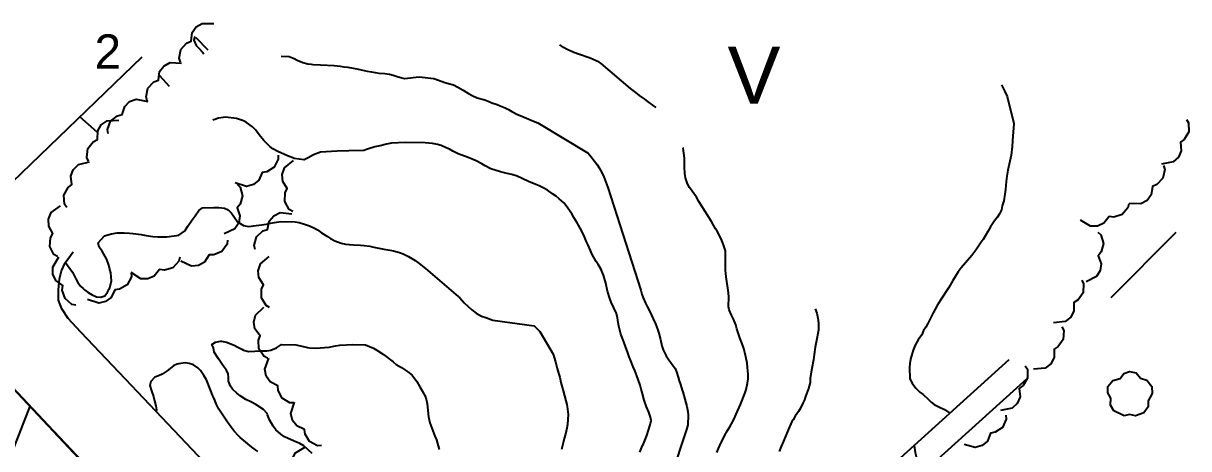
# Model space of a CAD drawing. Extents: x 483350 to 484165, y 4631134 to 4631561.
# Drawn here: x 484062.7 to 484165.2, y 4631523.8 to 4631561.1 of the extents above; entities that cross this region are included whole.
import ezdxf

# ---------------------------------------------------------------- set-up
doc = ezdxf.new("R2010")
doc.units = 0
doc.header["$MEASUREMENT"] = 0
doc.layers.add('1000_corbes', color=35, linetype='Continuous', plot=False)
doc.layers.add('1000_corbes mestres', color=37, linetype='Continuous', plot=False)
doc.layers.add('_POUM POLIGON', color=5, linetype='Continuous', lineweight=30)
for name, color, linetype in [('_TEXT ALÇADA', 10, 'Continuous'), ('_txt claus 1000', 255, 'Continuous'), ('edificació', 252, 'Continuous'), ('illes', 252, 'Continuous'), ('parcel.les', 252, 'Continuous'), ('voreres', 252, 'Continuous')]:
    doc.layers.add(name, color=color, linetype=linetype)
doc.layers.add('vegetació_ boscos', color=7, linetype='Continuous', true_color=0x8bb078)
doc.layers.add('vegetació_arbres', color=7, linetype='Continuous', true_color=0x8bb078)
doc.styles.add('1000SW25', font='arial.ttf', dxfattribs={"height": 2.5})
doc.styles.add('1000SW50', font='swissl.ttf', dxfattribs={"height": 5})

msp = doc.modelspace()

# ---------------------------------------------------------------- linework, layer by layer
at = {"layer": '1000_corbes', "flags": 128}
for points in [[(484077.784, 4631559.95), (484077.684, 4631559.632), (484077.892, 4631559.176), (484078.096, 4631558.954), (484078.436, 4631558.584), (484078.555, 4631558.438)], [(484077.784, 4631559.95), (484077.684, 4631559.632), (484077.892, 4631559.176), (484078.096, 4631558.954), (484078.436, 4631558.584), (484078.555, 4631558.438)], [(484085.373, 4631558.221), (484086.057, 4631558.213), (484086.503, 4631558.027), (484086.778, 4631557.866), (484087.258, 4631557.67), (484087.694, 4631557.557), (484088.005, 4631557.519), (484088.159, 4631557.51), (484088.813, 4631557.46), (484090.028, 4631557.399), (484090.546, 4631557.352), (484090.88, 4631557.305), (484091.222, 4631557.255), (484091.705, 4631557.186), (484092, 4631557.125), (484092.407, 4631557.028), (484092.928, 4631556.925), (484093.311, 4631556.849), (484093.962, 4631556.747), (484094.477, 4631556.709), (484094.894, 4631556.645), (484095.196, 4631556.562), (484095.637, 4631556.407), (484096.194, 4631556.272), (484097.501, 4631556.408), (484098.791, 4631556.275), (484099.192, 4631556.134), (484099.758, 4631555.926), (484100.075, 4631555.824), (484100.502, 4631555.713), (484100.889, 4631555.521), (484101.362, 4631555.257), (484101.83, 4631554.964), (484102.152, 4631554.777), (484102.599, 4631554.574), (484103.254, 4631554.382), (484103.569, 4631554.265), (484103.887, 4631554.14), (484104.341, 4631553.974), (484104.627, 4631553.862), (484105.047, 4631553.683), (484105.341, 4631553.542), (484105.643, 4631553.382), (484106.144, 4631553.12), (484106.519, 4631552.95), (484107.127, 4631552.693), (484107.532, 4631552.521), (484107.931, 4631552.367), (484112.361, 4631549.718), (484112.627, 4631549.404), (484113.115, 4631548.744), (484113.315, 4631548.434), (484113.578, 4631547.961), (484113.728, 4631547.637), (484114.083, 4631546.704), (484116.986, 4631537.68), (484117.072, 4631537.327), (484117.188, 4631537.002), (484117.399, 4631536.549), (484117.539, 4631536.256), (484117.761, 4631535.808), (484117.919, 4631535.494), (484118.069, 4631535.17), (484118.26, 4631534.713), (484118.442, 4631534.269), (484118.574, 4631533.908), (484118.7, 4631533.337), (484118.836, 4631532.806), (484118.957, 4631532.438), (484119.212, 4631531.902), (484119.436, 4631531.56), (484119.683, 4631531.236), (484119.997, 4631530.796), (484120.132, 4631530.503), (484120.266, 4631530.049), (484120.351, 4631529.73), (484120.456, 4631529.393), (484120.614, 4631528.911), (484120.666, 4631528.747)], [(484085.373, 4631558.221), (484086.057, 4631558.213), (484086.503, 4631558.027), (484086.778, 4631557.866), (484087.258, 4631557.67), (484087.694, 4631557.557), (484088.005, 4631557.519), (484088.159, 4631557.51), (484088.813, 4631557.46), (484090.028, 4631557.399), (484090.546, 4631557.352), (484090.88, 4631557.305), (484091.222, 4631557.255), (484091.705, 4631557.186), (484092, 4631557.125), (484092.407, 4631557.028), (484092.928, 4631556.925), (484093.311, 4631556.849), (484093.962, 4631556.747), (484094.477, 4631556.709), (484094.894, 4631556.645), (484095.196, 4631556.562), (484095.637, 4631556.407), (484096.194, 4631556.272), (484097.501, 4631556.408), (484098.791, 4631556.275), (484099.192, 4631556.134), (484099.758, 4631555.926), (484100.075, 4631555.824), (484100.502, 4631555.713), (484100.889, 4631555.521), (484101.362, 4631555.257), (484101.83, 4631554.964), (484102.152, 4631554.777), (484102.599, 4631554.574), (484103.254, 4631554.382), (484103.569, 4631554.265), (484103.887, 4631554.14), (484104.341, 4631553.974), (484104.627, 4631553.862), (484105.047, 4631553.683), (484105.341, 4631553.542), (484105.643, 4631553.382), (484106.144, 4631553.12), (484106.519, 4631552.95), (484107.127, 4631552.693), (484107.532, 4631552.521), (484107.931, 4631552.367), (484112.361, 4631549.718), (484112.627, 4631549.404), (484113.115, 4631548.744), (484113.315, 4631548.434), (484113.578, 4631547.961), (484113.728, 4631547.637), (484114.083, 4631546.704), (484116.986, 4631537.68), (484117.072, 4631537.327), (484117.188, 4631537.002), (484117.399, 4631536.549), (484117.539, 4631536.256), (484117.761, 4631535.808), (484117.919, 4631535.494), (484118.069, 4631535.17), (484118.26, 4631534.713), (484118.442, 4631534.269), (484118.574, 4631533.908), (484118.7, 4631533.337), (484118.836, 4631532.806), (484118.957, 4631532.438), (484119.212, 4631531.902), (484119.436, 4631531.56), (484119.683, 4631531.236), (484119.997, 4631530.796), (484120.132, 4631530.503), (484120.266, 4631530.049), (484120.351, 4631529.73), (484120.456, 4631529.393), (484120.614, 4631528.911), (484120.666, 4631528.747)], [(484148.685, 4631555.723), (484148.989, 4631555.122), (484149.193, 4631554.691), (484149.778, 4631552.328), (484149.758, 4631551.899), (484149.696, 4631551.245), (484149.664, 4631550.784), (484149.627, 4631550.295), (484149.531, 4631549.525), (484149.429, 4631548.999), (484149.249, 4631548.213), (484149.162, 4631547.705), (484149.1, 4631547.223), (484149.031, 4631546.536), (484148.982, 4631546.106), (484148.885, 4631545.532), (484148.756, 4631545.083), (484148.698, 4631544.732), (484148.515, 4631544.374), (484148.313, 4631544.077), (484148.078, 4631543.756), (484147.725, 4631543.234), (484147.484, 4631542.821), (484147.07, 4631542.123), (484146.918, 4631541.883), (484146.437, 4631541.181), (484146.095, 4631540.729), (484145.158, 4631539.629), (484144.887, 4631539.287), (484144.635, 4631538.917), (484144.401, 4631538.525), (484144.292, 4631538.321), (484144.059, 4631537.918), (484143.319, 4631536.797), (484143.037, 4631536.329), (484142.68, 4631535.693), (484142.48, 4631535.292), (484142.205, 4631534.753), (484142.029, 4631534.444), (484141.838, 4631534.136), (484141.685, 4631533.763), (484141.363, 4631533.31), (484141.09, 4631532.84), (484140.922, 4631532.426), (484140.828, 4631532.118), (484140.693, 4631531.609), (484140.627, 4631531.249), (484140.597, 4631530.893), (484140.633, 4631529.881), (484140.829, 4631529.501), (484141.172, 4631529.068), (484141.518, 4631528.735), (484141.796, 4631528.506), (484142.245, 4631528.108), (484142.521, 4631527.853), (484142.765, 4631527.634), (484143.192, 4631527.432), (484143.676, 4631527.211), (484144.154, 4631526.889)], [(484148.685, 4631555.723), (484148.989, 4631555.122), (484149.193, 4631554.691), (484149.778, 4631552.328), (484149.758, 4631551.899), (484149.696, 4631551.245), (484149.664, 4631550.784), (484149.627, 4631550.295), (484149.531, 4631549.525), (484149.429, 4631548.999), (484149.249, 4631548.213), (484149.162, 4631547.705), (484149.1, 4631547.223), (484149.031, 4631546.536), (484148.982, 4631546.106), (484148.885, 4631545.532), (484148.756, 4631545.083), (484148.698, 4631544.732), (484148.515, 4631544.374), (484148.313, 4631544.077), (484148.078, 4631543.756), (484147.725, 4631543.234), (484147.484, 4631542.821), (484147.07, 4631542.123), (484146.918, 4631541.883), (484146.437, 4631541.181), (484146.095, 4631540.729), (484145.158, 4631539.629), (484144.887, 4631539.287), (484144.635, 4631538.917), (484144.401, 4631538.525), (484144.292, 4631538.321), (484144.059, 4631537.918), (484143.319, 4631536.797), (484143.037, 4631536.329), (484142.68, 4631535.693), (484142.48, 4631535.292), (484142.205, 4631534.753), (484142.029, 4631534.444), (484141.838, 4631534.136), (484141.685, 4631533.763), (484141.363, 4631533.31), (484141.09, 4631532.84), (484140.922, 4631532.426), (484140.828, 4631532.118), (484140.693, 4631531.609), (484140.627, 4631531.249), (484140.597, 4631530.893), (484140.633, 4631529.881), (484140.829, 4631529.501), (484141.172, 4631529.068), (484141.518, 4631528.735), (484141.796, 4631528.506), (484142.245, 4631528.108), (484142.521, 4631527.853), (484142.765, 4631527.634), (484143.192, 4631527.432), (484143.676, 4631527.211), (484144.154, 4631526.889)], [(484069.196, 4631551.543), (484067.649, 4631552.894)], [(484069.196, 4631551.543), (484067.649, 4631552.894)], [(484114.844, 4631535.631), (484114.38, 4631536.623), (484114.249, 4631536.961), (484114.064, 4631537.586), (484113.894, 4631538.294), (484113.697, 4631539.009), (484113.462, 4631539.549), (484113.227, 4631539.933), (484113.058, 4631540.187), (484112.833, 4631540.595), (484112.688, 4631540.876), (484112.547, 4631541.174), (484112.342, 4631541.64), (484112.213, 4631541.939), (484112.084, 4631542.226), (484112.026, 4631542.365), (484111.771, 4631542.907), (484111.372, 4631543.6), (484111.096, 4631544.069), (484110.906, 4631544.385), (484110.419, 4631545.099), (484110.199, 4631545.345), (484109.815, 4631545.696), (484109.526, 4631545.924), (484109.228, 4631546.144), (484108.77, 4631546.449), (484108.466, 4631546.625), (484108.035, 4631546.852), (484107.754, 4631546.97), (484107.098, 4631547.222), (484106.557, 4631547.494), (484106.113, 4631547.706), (484105.633, 4631547.831), (484105.221, 4631547.922), (484104.633, 4631548.059), (484103.796, 4631548.349), (484103.305, 4631548.592), (484102.992, 4631548.771), (484102.505, 4631549.043), (484102.151, 4631549.2), (484101.79, 4631549.337), (484101.253, 4631549.53), (484100.915, 4631549.668), (484100.452, 4631549.896), (484100.172, 4631550.051), (484099.882, 4631550.194), (484099.422, 4631550.377), (484099.108, 4631550.471), (484098.653, 4631550.563), (484098.024, 4631550.618), (484096.267, 4631550.639), (484095.063, 4631550.582), (484094.623, 4631550.499), (484094.052, 4631550.367), (484093.604, 4631550.265), (484092.961, 4631550.053), (484092.629, 4631549.959), (484091.323, 4631549.907), (484090.283, 4631549.875), (484088.805, 4631549.801), (484088.214, 4631549.563), (484087.735, 4631549.3), (484087.376, 4631549.123), (484086.514, 4631549.253), (484086.376, 4631549.302), (484085.922, 4631549.48), (484085.081, 4631549.849), (484084.62, 4631550.103), (484084.354, 4631550.31), (484084.128, 4631550.524), (484083.843, 4631550.829), (484083.428, 4631551.337), (484083.106, 4631551.757), (484082.843, 4631552.026), (484082.302, 4631552.4), (484082.037, 4631552.542), (484081.436, 4631552.771), (484080.481, 4631552.882), (484079.865, 4631552.796), (484079.434, 4631552.64), (484079.352, 4631552.598)], [(484114.844, 4631535.631), (484114.38, 4631536.623), (484114.249, 4631536.961), (484114.064, 4631537.586), (484113.894, 4631538.294), (484113.697, 4631539.009), (484113.462, 4631539.549), (484113.227, 4631539.933), (484113.058, 4631540.187), (484112.833, 4631540.595), (484112.688, 4631540.876), (484112.547, 4631541.174), (484112.342, 4631541.64), (484112.213, 4631541.939), (484112.084, 4631542.226), (484112.026, 4631542.365), (484111.771, 4631542.907), (484111.372, 4631543.6), (484111.096, 4631544.069), (484110.906, 4631544.385), (484110.419, 4631545.099), (484110.199, 4631545.345), (484109.815, 4631545.696), (484109.526, 4631545.924), (484109.228, 4631546.144), (484108.77, 4631546.449), (484108.466, 4631546.625), (484108.035, 4631546.852), (484107.754, 4631546.97), (484107.098, 4631547.222), (484106.557, 4631547.494), (484106.113, 4631547.706), (484105.633, 4631547.831), (484105.221, 4631547.922), (484104.633, 4631548.059), (484103.796, 4631548.349), (484103.305, 4631548.592), (484102.992, 4631548.771), (484102.505, 4631549.043), (484102.151, 4631549.2), (484101.79, 4631549.337), (484101.253, 4631549.53), (484100.915, 4631549.668), (484100.452, 4631549.896), (484100.172, 4631550.051), (484099.882, 4631550.194), (484099.422, 4631550.377), (484099.108, 4631550.471), (484098.653, 4631550.563), (484098.024, 4631550.618), (484096.267, 4631550.639), (484095.063, 4631550.582), (484094.623, 4631550.499), (484094.052, 4631550.367), (484093.604, 4631550.265), (484092.961, 4631550.053), (484092.629, 4631549.959), (484091.323, 4631549.907), (484090.283, 4631549.875), (484088.805, 4631549.801), (484088.214, 4631549.563), (484087.735, 4631549.3), (484087.376, 4631549.123), (484086.514, 4631549.253), (484086.376, 4631549.302), (484085.922, 4631549.48), (484085.081, 4631549.849), (484084.62, 4631550.103), (484084.354, 4631550.31), (484084.128, 4631550.524), (484083.843, 4631550.829), (484083.428, 4631551.337), (484083.106, 4631551.757), (484082.843, 4631552.026), (484082.302, 4631552.4), (484082.037, 4631552.542), (484081.436, 4631552.771), (484080.481, 4631552.882), (484079.865, 4631552.796), (484079.434, 4631552.64), (484079.352, 4631552.598)], [(484066.386, 4631540.106), (484066.794, 4631539.572), (484067.005, 4631539.268), (484067.169, 4631538.96), (484067.314, 4631538.667), (484067.49, 4631538.348), (484067.718, 4631538.04), (484067.948, 4631537.828), (484068.066, 4631537.721), (484068.385, 4631537.483), (484068.749, 4631537.284), (484069.135, 4631537.103), (484069.517, 4631537.06), (484069.856, 4631537.186), (484070.102, 4631537.519), (484070.238, 4631537.789), (484070.287, 4631537.891), (484070.456, 4631538.498), (484070.391, 4631539.202), (484070.273, 4631539.61), (484070.203, 4631539.866), (484070.043, 4631540.382), (484069.611, 4631541.11), (484069.366, 4631541.46), (484069.272, 4631541.846), (484069.821, 4631542.444), (484070.13, 4631542.548), (484070.455, 4631542.627), (484070.929, 4631542.706), (484071.566, 4631542.719), (484072.032, 4631542.687), (484072.339, 4631542.658), (484073.063, 4631542.577), (484073.493, 4631542.48), (484074.074, 4631542.409), (484074.518, 4631542.375), (484074.83, 4631542.363), (484075.315, 4631542.352), (484076.36, 4631542.52), (484076.868, 4631542.875), (484076.942, 4631542.975), (484077.152, 4631543.304), (484077.542, 4631543.857), (484077.795, 4631544.21), (484078.128, 4631544.675), (484078.453, 4631544.904), (484079.45, 4631544.948), (484079.885, 4631544.928), (484080.391, 4631544.892), (484080.687, 4631544.749), (484080.992, 4631544.437), (484081.189, 4631544.152), (484081.528, 4631543.669), (484082.035, 4631543.347), (484082.33, 4631543.292), (484082.486, 4631543.28), (484084.064, 4631543.485), (484084.414, 4631543.574), (484084.781, 4631543.636), (484085.333, 4631543.698), (484086.578, 4631543.67), (484086.944, 4631543.61), (484087.496, 4631543.446), (484087.851, 4631543.321), (484088.294, 4631543.137), (484088.552, 4631542.969), (484088.917, 4631542.705), (484089.444, 4631542.382), (484089.701, 4631542.225), (484090.092, 4631542.013), (484090.624, 4631541.803), (484091.017, 4631541.713), (484091.72, 4631541.657), (484092.324, 4631541.635), (484092.648, 4631541.612), (484093.159, 4631541.534), (484093.503, 4631541.45), (484094.393, 4631541.279), (484094.91, 4631541.207), (484095.247, 4631541.139), (484095.753, 4631540.996), (484096.083, 4631540.871), (484096.548, 4631540.635), (484096.852, 4631540.47), (484097.13, 4631540.3), (484097.501, 4631540.02), (484098.062, 4631539.59), (484100.935, 4631537.138), (484101.058, 4631537), (484101.448, 4631536.584), (484102.121, 4631535.957), (484102.507, 4631535.668), (484102.988, 4631535.413), (484103.341, 4631535.267), (484103.962, 4631535.048), (484107.616, 4631534.545), (484107.732, 4631534.441), (484108.094, 4631534.066), (484109.267, 4631532.074), (484109.469, 4631531.402), (484109.623, 4631530.79)], [(484066.386, 4631540.106), (484066.794, 4631539.572), (484067.005, 4631539.268), (484067.169, 4631538.96), (484067.314, 4631538.667), (484067.49, 4631538.348), (484067.718, 4631538.04), (484067.948, 4631537.828), (484068.066, 4631537.721), (484068.385, 4631537.483), (484068.749, 4631537.284), (484069.135, 4631537.103), (484069.517, 4631537.06), (484069.856, 4631537.186), (484070.102, 4631537.519), (484070.238, 4631537.789), (484070.287, 4631537.891), (484070.456, 4631538.498), (484070.391, 4631539.202), (484070.273, 4631539.61), (484070.203, 4631539.866), (484070.043, 4631540.382), (484069.611, 4631541.11), (484069.366, 4631541.46), (484069.272, 4631541.846), (484069.821, 4631542.444), (484070.13, 4631542.548), (484070.455, 4631542.627), (484070.929, 4631542.706), (484071.566, 4631542.719), (484072.032, 4631542.687), (484072.339, 4631542.658), (484073.063, 4631542.577), (484073.493, 4631542.48), (484074.074, 4631542.409), (484074.518, 4631542.375), (484074.83, 4631542.363), (484075.315, 4631542.352), (484076.36, 4631542.52), (484076.868, 4631542.875), (484076.942, 4631542.975), (484077.152, 4631543.304), (484077.542, 4631543.857), (484077.795, 4631544.21), (484078.128, 4631544.675), (484078.453, 4631544.904), (484079.45, 4631544.948), (484079.885, 4631544.928), (484080.391, 4631544.892), (484080.687, 4631544.749), (484080.992, 4631544.437), (484081.189, 4631544.152), (484081.528, 4631543.669), (484082.035, 4631543.347), (484082.33, 4631543.292), (484082.486, 4631543.28), (484084.064, 4631543.485), (484084.414, 4631543.574), (484084.781, 4631543.636), (484085.333, 4631543.698), (484086.578, 4631543.67), (484086.944, 4631543.61), (484087.496, 4631543.446), (484087.851, 4631543.321), (484088.294, 4631543.137), (484088.552, 4631542.969), (484088.917, 4631542.705), (484089.444, 4631542.382), (484089.701, 4631542.225), (484090.092, 4631542.013), (484090.624, 4631541.803), (484091.017, 4631541.713), (484091.72, 4631541.657), (484092.324, 4631541.635), (484092.648, 4631541.612), (484093.159, 4631541.534), (484093.503, 4631541.45), (484094.393, 4631541.279), (484094.91, 4631541.207), (484095.247, 4631541.139), (484095.753, 4631540.996), (484096.083, 4631540.871), (484096.548, 4631540.635), (484096.852, 4631540.47), (484097.13, 4631540.3), (484097.501, 4631540.02), (484098.062, 4631539.59), (484100.935, 4631537.138), (484101.058, 4631537), (484101.448, 4631536.584), (484102.121, 4631535.957), (484102.507, 4631535.668), (484102.988, 4631535.413), (484103.341, 4631535.267), (484103.962, 4631535.048), (484107.616, 4631534.545), (484107.732, 4631534.441), (484108.094, 4631534.066), (484109.267, 4631532.074), (484109.469, 4631531.402), (484109.623, 4631530.79)], [(484116.897, 4631523.468), (484117.131, 4631524.027), (484117.205, 4631524.181), (484117.507, 4631524.905), (484117.811, 4631525.847), (484117.888, 4631526.231), (484117.838, 4631526.534), (484117.673, 4631526.967), (484117.476, 4631527.447), (484117.29, 4631528.018), (484117.107, 4631528.688), (484117.02, 4631528.998), (484116.918, 4631529.327), (484116.762, 4631529.823), (484116.646, 4631530.148), (484116.445, 4631530.624), (484116.301, 4631530.948), (484116.095, 4631531.473), (484115.968, 4631531.834), (484115.836, 4631532.19), (484115.633, 4631532.723), (484115.505, 4631533.053), (484115.328, 4631533.514), (484115.227, 4631533.809), (484115.048, 4631534.531), (484114.993, 4631534.828), (484114.925, 4631535.255), (484114.844, 4631535.631)], [(484116.897, 4631523.468), (484117.131, 4631524.027), (484117.205, 4631524.181), (484117.507, 4631524.905), (484117.811, 4631525.847), (484117.888, 4631526.231), (484117.838, 4631526.534), (484117.673, 4631526.967), (484117.476, 4631527.447), (484117.29, 4631528.018), (484117.107, 4631528.688), (484117.02, 4631528.998), (484116.918, 4631529.327), (484116.762, 4631529.823), (484116.646, 4631530.148), (484116.445, 4631530.624), (484116.301, 4631530.948), (484116.095, 4631531.473), (484115.968, 4631531.834), (484115.836, 4631532.19), (484115.633, 4631532.723), (484115.505, 4631533.053), (484115.328, 4631533.514), (484115.227, 4631533.809), (484115.048, 4631534.531), (484114.993, 4631534.828), (484114.925, 4631535.255), (484114.844, 4631535.631)], [(484132.313, 4631536.053), (484132.45, 4631535.656), (484132.554, 4631535.233), (484132.608, 4631534.797), (484132.607, 4631534.157), (484132.404, 4631533.118), (484132.308, 4631532.688), (484132.21, 4631532.018), (484132.155, 4631531.55), (484132.019, 4631530.79), (484131.926, 4631530.303), (484131.864, 4631529.912), (484131.861, 4631529.586), (484131.714, 4631529.052), (484131.47, 4631528.351), (484131.361, 4631528.05), (484131.238, 4631527.747), (484131.026, 4631527.308), (484130.854, 4631527.033), (484130.559, 4631526.609), (484130.368, 4631526.302), (484130.271, 4631526.147), (484129.959, 4631525.465), (484129.52, 4631524.428), (484129.329, 4631523.965), (484129.15, 4631523.502)], [(484132.313, 4631536.053), (484132.45, 4631535.656), (484132.554, 4631535.233), (484132.608, 4631534.797), (484132.607, 4631534.157), (484132.404, 4631533.118), (484132.308, 4631532.688), (484132.21, 4631532.018), (484132.155, 4631531.55), (484132.019, 4631530.79), (484131.926, 4631530.303), (484131.864, 4631529.912), (484131.861, 4631529.586), (484131.714, 4631529.052), (484131.47, 4631528.351), (484131.361, 4631528.05), (484131.238, 4631527.747), (484131.026, 4631527.308), (484130.854, 4631527.033), (484130.559, 4631526.609), (484130.368, 4631526.302), (484130.271, 4631526.147), (484129.959, 4631525.465), (484129.52, 4631524.428), (484129.329, 4631523.965), (484129.15, 4631523.502)], [(484088.076, 4631523.341), (484087.355, 4631524.017), (484086.999, 4631524.208), (484086.504, 4631524.411), (484085.666, 4631524.795), (484085.322, 4631525.035), (484084.903, 4631525.412), (484084.645, 4631525.73), (484084.323, 4631526.305), (484084.159, 4631526.744), (484084.117, 4631526.841), (484083.808, 4631527.216), (484083.143, 4631527.648), (484082.747, 4631527.854), (484082.267, 4631528.087), (484081.753, 4631528.388), (484081.454, 4631528.63), (484081.079, 4631528.99), (484080.892, 4631529.249), (484080.744, 4631529.695), (484080.725, 4631530.008), (484080.687, 4631530.36), (484080.519, 4631530.7), (484080.251, 4631531.048), (484080.033, 4631531.38), (484079.857, 4631531.651), (484079.461, 4631532.239), (484079.412, 4631532.627), (484079.273, 4631532.903), (484079.593, 4631533.127), (484080.033, 4631533.209), (484080.124, 4631533.203), (484080.554, 4631533.118), (484081.216, 4631532.849), (484081.496, 4631532.705), (484081.904, 4631532.489), (484082.046, 4631532.425), (484082.494, 4631532.307), (484083.609, 4631532.363), (484084.114, 4631532.361), (484084.454, 4631532.404), (484084.938, 4631532.625), (484085.404, 4631532.921), (484086.642, 4631532.873), (484087.066, 4631532.782), (484087.681, 4631532.653), (484087.864, 4631532.623), (484088.365, 4631532.575), (484089.578, 4631532.678), (484090.132, 4631532.793), (484090.531, 4631532.853), (484091.65, 4631532.912), (484092.779, 4631532.869), (484093.483, 4631532.58), (484093.772, 4631532.422), (484094.366, 4631532.043), (484095.2, 4631531.379), (484095.483, 4631531.167), (484095.931, 4631530.876), (484096.23, 4631530.693), (484096.509, 4631530.512), (484096.87, 4631530.209), (484097.275, 4631529.666), (484097.54, 4631529.196), (484097.763, 4631528.845), (484098.083, 4631528.244), (484098.183, 4631527.697), (484098.318, 4631526.568), (484098.348, 4631526.434), (484098.446, 4631526.028), (484098.877, 4631524.87), (484099.011, 4631524.54), (484099.267, 4631523.701)], [(484088.076, 4631523.341), (484087.355, 4631524.017), (484086.999, 4631524.208), (484086.504, 4631524.411), (484085.666, 4631524.795), (484085.322, 4631525.035), (484084.903, 4631525.412), (484084.645, 4631525.73), (484084.323, 4631526.305), (484084.159, 4631526.744), (484084.117, 4631526.841), (484083.808, 4631527.216), (484083.143, 4631527.648), (484082.747, 4631527.854), (484082.267, 4631528.087), (484081.753, 4631528.388), (484081.454, 4631528.63), (484081.079, 4631528.99), (484080.892, 4631529.249), (484080.744, 4631529.695), (484080.725, 4631530.008), (484080.687, 4631530.36), (484080.519, 4631530.7), (484080.251, 4631531.048), (484080.033, 4631531.38), (484079.857, 4631531.651), (484079.461, 4631532.239), (484079.412, 4631532.627), (484079.273, 4631532.903), (484079.593, 4631533.127), (484080.033, 4631533.209), (484080.124, 4631533.203), (484080.554, 4631533.118), (484081.216, 4631532.849), (484081.496, 4631532.705), (484081.904, 4631532.489), (484082.046, 4631532.425), (484082.494, 4631532.307), (484083.609, 4631532.363), (484084.114, 4631532.361), (484084.454, 4631532.404), (484084.938, 4631532.625), (484085.404, 4631532.921), (484086.642, 4631532.873), (484087.066, 4631532.782), (484087.681, 4631532.653), (484087.864, 4631532.623), (484088.365, 4631532.575), (484089.578, 4631532.678), (484090.132, 4631532.793), (484090.531, 4631532.853), (484091.65, 4631532.912), (484092.779, 4631532.869), (484093.483, 4631532.58), (484093.772, 4631532.422), (484094.366, 4631532.043), (484095.2, 4631531.379), (484095.483, 4631531.167), (484095.931, 4631530.876), (484096.23, 4631530.693), (484096.509, 4631530.512), (484096.87, 4631530.209), (484097.275, 4631529.666), (484097.54, 4631529.196), (484097.763, 4631528.845), (484098.083, 4631528.244), (484098.183, 4631527.697), (484098.318, 4631526.568), (484098.348, 4631526.434), (484098.446, 4631526.028), (484098.877, 4631524.87), (484099.011, 4631524.54), (484099.267, 4631523.701)], [(484079.187, 4631528.838), (484078.785, 4631529.803), (484078.564, 4631530.19), (484078.261, 4631530.619), (484078.038, 4631530.868), (484077.642, 4631531.128), (484077.26, 4631531.241), (484076.963, 4631531.288), (484076.335, 4631531.218), (484076.229, 4631531.184), (484075.924, 4631531.055), (484075.598, 4631530.794), (484075.34, 4631530.591), (484074.895, 4631530.313), (484074.586, 4631530.172), (484074.252, 4631530.052), (484073.91, 4631529.66), (484073.817, 4631529.319), (484073.972, 4631528.851), (484074.137, 4631528.358), (484074.213, 4631527.977), (484074.341, 4631527.533), (484074.409, 4631527.166), (484074.362, 4631527.03)], [(484079.187, 4631528.838), (484078.785, 4631529.803), (484078.564, 4631530.19), (484078.261, 4631530.619), (484078.038, 4631530.868), (484077.642, 4631531.128), (484077.26, 4631531.241), (484076.963, 4631531.288), (484076.335, 4631531.218), (484076.229, 4631531.184), (484075.924, 4631531.055), (484075.598, 4631530.794), (484075.34, 4631530.591), (484074.895, 4631530.313), (484074.586, 4631530.172), (484074.252, 4631530.052), (484073.91, 4631529.66), (484073.817, 4631529.319), (484073.972, 4631528.851), (484074.137, 4631528.358), (484074.213, 4631527.977), (484074.341, 4631527.533), (484074.409, 4631527.166), (484074.362, 4631527.03)], [(484109.623, 4631530.79), (484109.751, 4631530.406), (484109.865, 4631530.055), (484109.964, 4631529.579), (484110.112, 4631528.966), (484110.269, 4631528.411), (484110.4, 4631527.959), (484110.479, 4631527.634), (484110.516, 4631527.466), (484110.607, 4631526.766), (484110.537, 4631525.887), (484110.47, 4631525.549), (484110.347, 4631525.03), (484110.253, 4631524.663), (484110.154, 4631524.278), (484110.003, 4631523.704)], [(484109.623, 4631530.79), (484109.751, 4631530.406), (484109.865, 4631530.055), (484109.964, 4631529.579), (484110.112, 4631528.966), (484110.269, 4631528.411), (484110.4, 4631527.959), (484110.479, 4631527.634), (484110.516, 4631527.466), (484110.607, 4631526.766), (484110.537, 4631525.887), (484110.47, 4631525.549), (484110.347, 4631525.03), (484110.253, 4631524.663), (484110.154, 4631524.278), (484110.003, 4631523.704)], [(484083.321, 4631523.506), (484082.788, 4631523.906), (484082.427, 4631524.187), (484082.072, 4631524.475), (484081.755, 4631524.75), (484081.609, 4631524.881), (484081.217, 4631525.294), (484080.792, 4631525.88), (484080.593, 4631526.179), (484080.295, 4631526.613), (484080.103, 4631526.878), (484079.868, 4631527.245), (484079.655, 4631527.696), (484079.519, 4631528.011), (484079.386, 4631528.33), (484079.332, 4631528.449), (484079.187, 4631528.838)], [(484083.321, 4631523.506), (484082.788, 4631523.906), (484082.427, 4631524.187), (484082.072, 4631524.475), (484081.755, 4631524.75), (484081.609, 4631524.881), (484081.217, 4631525.294), (484080.792, 4631525.88), (484080.593, 4631526.179), (484080.295, 4631526.613), (484080.103, 4631526.878), (484079.868, 4631527.245), (484079.655, 4631527.696), (484079.519, 4631528.011), (484079.386, 4631528.33), (484079.332, 4631528.449), (484079.187, 4631528.838)], [(484120.666, 4631528.747), (484120.841, 4631528.099), (484121.021, 4631527.474), (484121.113, 4631527.014), (484121.156, 4631526.691), (484121.111, 4631525.864), (484121.019, 4631525.522), (484120.837, 4631524.997), (484120.722, 4631524.643), (484119.925, 4631522.18)], [(484120.666, 4631528.747), (484120.841, 4631528.099), (484121.021, 4631527.474), (484121.113, 4631527.014), (484121.156, 4631526.691), (484121.111, 4631525.864), (484121.019, 4631525.522), (484120.837, 4631524.997), (484120.722, 4631524.643), (484119.925, 4631522.18)], [(484141.015, 4631524.051), (484141.106, 4631523.412), (484141.211, 4631522.967), (484141.336, 4631522.591), (484141.52, 4631522.15), (484141.66, 4631521.857), (484141.814, 4631521.69)], [(484141.015, 4631524.051), (484141.106, 4631523.412), (484141.211, 4631522.967), (484141.336, 4631522.591), (484141.52, 4631522.15), (484141.66, 4631521.857), (484141.814, 4631521.69)]]:
    msp.add_lwpolyline(points, dxfattribs=at)
at = {"layer": '1000_corbes mestres', "flags": 128}
for points in [[(484118.319, 4631553.72), (484118.165, 4631553.851), (484117.612, 4631554.252), (484117.324, 4631554.447), (484116.865, 4631554.779), (484116.549, 4631555.026), (484116.079, 4631555.395), (484113.499, 4631557.6), (484113.307, 4631557.697), (484112.519, 4631558.041), (484111.511, 4631558.405), (484111.095, 4631558.564), (484110.518, 4631558.82), (484110.189, 4631558.998), (484109.852, 4631559.215)], [(484118.319, 4631553.72), (484118.165, 4631553.851), (484117.612, 4631554.252), (484117.324, 4631554.447), (484116.865, 4631554.779), (484116.549, 4631555.026), (484116.079, 4631555.395), (484113.499, 4631557.6), (484113.307, 4631557.697), (484112.519, 4631558.041), (484111.511, 4631558.405), (484111.095, 4631558.564), (484110.518, 4631558.82), (484110.189, 4631558.998), (484109.852, 4631559.215)], [(484123.676, 4631523.44), (484123.8, 4631523.775), (484124.016, 4631524.254), (484124.178, 4631524.571), (484124.345, 4631524.883), (484124.613, 4631525.347), (484124.803, 4631525.666), (484125.087, 4631526.196), (484125.27, 4631526.591), (484125.361, 4631526.8), (484125.732, 4631527.655), (484126.127, 4631528.607), (484126.248, 4631528.956), (484126.374, 4631529.509), (484126.408, 4631529.899), (484126.407, 4631530.293), (484126.37, 4631530.886), (484126.328, 4631531.269), (484126.227, 4631531.838), (484126.134, 4631532.213), (484126.033, 4631532.567), (484125.851, 4631533.071), (484125.723, 4631533.407), (484125.548, 4631533.93), (484125.436, 4631534.284), (484125.327, 4631534.629), (484125.116, 4631535.148), (484124.951, 4631535.479), (484124.751, 4631535.95), (484124.696, 4631536.247), (484124.707, 4631537.061), (484124.687, 4631537.445), (484124.607, 4631538.05), (484124.538, 4631538.451), (484124.481, 4631538.842), (484124.43, 4631539.431), (484124.418, 4631539.824), (484124.417, 4631540.385), (484124.423, 4631540.702), (484124.437, 4631541.136), (484124.292, 4631541.574), (484124.068, 4631542.125), (484123.653, 4631542.908), (484123.559, 4631543.067), (484123.195, 4631543.703), (484123, 4631544.024), (484122.427, 4631544.906), (484122.091, 4631545.466), (484121.865, 4631545.836), (484121.502, 4631546.378), (484121.273, 4631546.709), (484121.089, 4631547.031), (484120.917, 4631547.557), (484120.857, 4631547.933), (484120.835, 4631548.519), (484120.836, 4631548.711), (484120.83, 4631549.266), (484120.701, 4631550.163), (484120.682, 4631550.192)], [(484123.676, 4631523.44), (484123.8, 4631523.775), (484124.016, 4631524.254), (484124.178, 4631524.571), (484124.345, 4631524.883), (484124.613, 4631525.347), (484124.803, 4631525.666), (484125.087, 4631526.196), (484125.27, 4631526.591), (484125.361, 4631526.8), (484125.732, 4631527.655), (484126.127, 4631528.607), (484126.248, 4631528.956), (484126.374, 4631529.509), (484126.408, 4631529.899), (484126.407, 4631530.293), (484126.37, 4631530.886), (484126.328, 4631531.269), (484126.227, 4631531.838), (484126.134, 4631532.213), (484126.033, 4631532.567), (484125.851, 4631533.071), (484125.723, 4631533.407), (484125.548, 4631533.93), (484125.436, 4631534.284), (484125.327, 4631534.629), (484125.116, 4631535.148), (484124.951, 4631535.479), (484124.751, 4631535.95), (484124.696, 4631536.247), (484124.707, 4631537.061), (484124.687, 4631537.445), (484124.607, 4631538.05), (484124.538, 4631538.451), (484124.481, 4631538.842), (484124.43, 4631539.431), (484124.418, 4631539.824), (484124.417, 4631540.385), (484124.423, 4631540.702), (484124.437, 4631541.136), (484124.292, 4631541.574), (484124.068, 4631542.125), (484123.653, 4631542.908), (484123.559, 4631543.067), (484123.195, 4631543.703), (484123, 4631544.024), (484122.427, 4631544.906), (484122.091, 4631545.466), (484121.865, 4631545.836), (484121.502, 4631546.378), (484121.273, 4631546.709), (484121.089, 4631547.031), (484120.917, 4631547.557), (484120.857, 4631547.933), (484120.835, 4631548.519), (484120.836, 4631548.711), (484120.83, 4631549.266), (484120.701, 4631550.163), (484120.682, 4631550.192)]]:
    msp.add_lwpolyline(points, dxfattribs=at)
at = {"layer": '_POUM POLIGON', "flags": 128}
msp.add_lwpolyline([(484058.544, 4631532.515), (484053.453, 4631521.314), (484046.731, 4631505.772), (484036.487, 4631470.154, 0.1873594), (484069.774, 4631455.683), (484128.232, 4631452.143), (484129.718, 4631456.806)], format="xyb", close=True, dxfattribs=at)
at = {"layer": 'edificació', "flags": 128}
for points in [[(484073.116, 4631558.148), (484060.88, 4631546.387), (484053.205, 4631554.372)], [(484073.116, 4631558.148), (484060.88, 4631546.387), (484053.205, 4631554.372)], [(484158.325, 4631537.042), (484164.049, 4631542.761)], [(484158.325, 4631537.042), (484164.049, 4631542.761)]]:
    msp.add_lwpolyline(points, dxfattribs=at)
at = {"layer": 'illes', "flags": 128}
msp.add_lwpolyline([(484060.797, 4631530.122), (484071.953, 4631518.367), (484080.146, 4631509.617), (484091.543, 4631497.466), (484091.884, 4631497.103), (484106.557, 4631481.465), (484120.448, 4631466.638), (484129.718, 4631456.806), (484128.232, 4631452.143), (484098.87, 4631453.795), (484078.53, 4631455.094), (484076.242, 4631455.239), (484073.167, 4631455.434), (484069.774, 4631455.683), (484065.661, 4631456.068), (484062.918, 4631456.502), (484059.65, 4631457.263)], dxfattribs=at)
msp.add_lwpolyline([(484060.797, 4631530.122), (484071.953, 4631518.367), (484080.146, 4631509.617), (484091.543, 4631497.466), (484091.884, 4631497.103), (484106.557, 4631481.465), (484120.448, 4631466.638), (484129.718, 4631456.806), (484128.232, 4631452.143), (484098.87, 4631453.795), (484078.53, 4631455.094), (484076.242, 4631455.239), (484073.167, 4631455.434), (484069.774, 4631455.683), (484065.661, 4631456.068), (484062.918, 4631456.502), (484059.65, 4631457.263)], dxfattribs=at)
at = {"layer": 'parcel.les', "flags": 128}
for points in [[(484044.23, 4631497.209), (484046.731, 4631505.772), (484053.453, 4631521.314), (484057.984, 4631531.283), (484058.39, 4631531.628), (484058.797, 4631531.708), (484059.257, 4631531.585), (484059.775, 4631531.205), (484060.797, 4631530.122), (484071.953, 4631518.367), (484080.146, 4631509.617), (484091.543, 4631497.466), (484091.884, 4631497.103)], [(484044.23, 4631497.209), (484046.731, 4631505.772), (484053.453, 4631521.314), (484057.984, 4631531.283), (484058.39, 4631531.628), (484058.797, 4631531.708), (484059.257, 4631531.585), (484059.775, 4631531.205), (484060.797, 4631530.122), (484071.953, 4631518.367), (484080.146, 4631509.617), (484091.543, 4631497.466), (484091.884, 4631497.103)], [(484111.158, 4631497.06), (484149.354, 4631531.589)], [(484111.158, 4631497.06), (484149.354, 4631531.589)], [(484114.761, 4631497.051), (484124.178, 4631505.775), (484143.704, 4631523.396), (484150.947, 4631529.932)], [(484114.761, 4631497.051), (484124.178, 4631505.775), (484143.704, 4631523.396), (484150.947, 4631529.932)]]:
    msp.add_lwpolyline(points, dxfattribs=at)
at = {"layer": 'vegetació_ boscos', "flags": 128}
for points in [[(484076.51, 4631557.709), (484076.39, 4631558.047), (484076.536, 4631558.825), (484077.05, 4631559.386), (484077.438, 4631559.557), (484077.534, 4631560.296), (484077.884, 4631560.797), (484078.428, 4631561.114), (484079.45, 4631561.092)], [(484076.51, 4631557.709), (484076.39, 4631558.047), (484076.536, 4631558.825), (484077.05, 4631559.386), (484077.438, 4631559.557), (484077.534, 4631560.296), (484077.884, 4631560.797), (484078.428, 4631561.114), (484079.45, 4631561.092)], [(484073.591, 4631554.311), (484073.479, 4631554.651), (484073.644, 4631555.426), (484074.17, 4631555.974), (484074.562, 4631556.137), (484074.675, 4631556.873), (484075.037, 4631557.365), (484075.588, 4631557.67), (484076.609, 4631557.624)], [(484073.591, 4631554.311), (484073.479, 4631554.651), (484073.644, 4631555.426), (484074.17, 4631555.974), (484074.562, 4631556.137), (484074.675, 4631556.873), (484075.037, 4631557.365), (484075.588, 4631557.67), (484076.609, 4631557.624)], [(484070.152, 4631551.431), (484070.092, 4631551.784), (484070.369, 4631552.526), (484070.971, 4631552.991), (484071.383, 4631553.094), (484071.604, 4631553.805), (484072.035, 4631554.238), (484072.624, 4631554.458), (484073.628, 4631554.261)], [(484070.152, 4631551.431), (484070.092, 4631551.784), (484070.369, 4631552.526), (484070.971, 4631552.991), (484071.383, 4631553.094), (484071.604, 4631553.805), (484072.035, 4631554.238), (484072.624, 4631554.458), (484073.628, 4631554.261)], [(484068.426, 4631549.003), (484068.279, 4631549.329), (484068.363, 4631550.117), (484068.83, 4631550.718), (484069.202, 4631550.92), (484069.238, 4631551.663), (484069.547, 4631552.191), (484070.064, 4631552.551), (484071.084, 4631552.612)], [(484068.426, 4631549.003), (484068.279, 4631549.329), (484068.363, 4631550.117), (484068.83, 4631550.718), (484069.202, 4631550.92), (484069.238, 4631551.663), (484069.547, 4631552.191), (484070.064, 4631552.551), (484071.084, 4631552.612)], [(484164.944, 4631552.675), (484165.132, 4631552.37), (484165.151, 4631551.578), (484164.765, 4631550.922), (484164.421, 4631550.674), (484164.481, 4631549.932), (484164.243, 4631549.369), (484163.777, 4631548.945), (484162.773, 4631548.754)], [(484164.944, 4631552.675), (484165.132, 4631552.37), (484165.151, 4631551.578), (484164.765, 4631550.922), (484164.421, 4631550.674), (484164.481, 4631549.932), (484164.243, 4631549.369), (484163.777, 4631548.945), (484162.773, 4631548.754)], [(484066.518, 4631544.93), (484066.318, 4631545.227), (484066.266, 4631546.018), (484066.625, 4631546.689), (484066.957, 4631546.952), (484066.866, 4631547.69), (484067.081, 4631548.263), (484067.529, 4631548.705), (484068.524, 4631548.938)], [(484066.518, 4631544.93), (484066.318, 4631545.227), (484066.266, 4631546.018), (484066.625, 4631546.689), (484066.957, 4631546.952), (484066.866, 4631547.69), (484067.081, 4631548.263), (484067.529, 4631548.705), (484068.524, 4631548.938)], [(484085.086, 4631549.549), (484085.108, 4631549.191), (484084.754, 4631548.483), (484084.106, 4631548.084), (484083.686, 4631548.026), (484083.392, 4631547.342), (484082.917, 4631546.956), (484082.307, 4631546.8), (484081.33, 4631547.102)], [(484085.086, 4631549.549), (484085.108, 4631549.191), (484084.754, 4631548.483), (484084.106, 4631548.084), (484083.686, 4631548.026), (484083.392, 4631547.342), (484082.917, 4631546.956), (484082.307, 4631546.8), (484081.33, 4631547.102)], [(484086.387, 4631544.596), (484086.077, 4631544.776), (484085.684, 4631545.464), (484085.713, 4631546.224), (484085.898, 4631546.606), (484085.493, 4631547.231), (484085.436, 4631547.839), (484085.644, 4631548.433), (484086.438, 4631549.078)], [(484086.387, 4631544.596), (484086.077, 4631544.776), (484085.684, 4631545.464), (484085.713, 4631546.224), (484085.898, 4631546.606), (484085.493, 4631547.231), (484085.436, 4631547.839), (484085.644, 4631548.433), (484086.438, 4631549.078)], [(484162.929, 4631548.629), (484163.043, 4631548.289), (484162.882, 4631547.513), (484162.358, 4631546.962), (484161.967, 4631546.798), (484161.858, 4631546.061), (484161.498, 4631545.567), (484160.949, 4631545.26), (484159.927, 4631545.3)], [(484162.929, 4631548.629), (484163.043, 4631548.289), (484162.882, 4631547.513), (484162.358, 4631546.962), (484161.967, 4631546.798), (484161.858, 4631546.061), (484161.498, 4631545.567), (484160.949, 4631545.26), (484159.927, 4631545.3)], [(484081.497, 4631546.977), (484081.754, 4631546.727), (484081.968, 4631545.964), (484081.755, 4631545.234), (484081.483, 4631544.908), (484081.724, 4631544.204), (484081.632, 4631543.6), (484081.285, 4631543.075), (484080.358, 4631542.642)], [(484081.497, 4631546.977), (484081.754, 4631546.727), (484081.968, 4631545.964), (484081.755, 4631545.234), (484081.483, 4631544.908), (484081.724, 4631544.204), (484081.632, 4631543.6), (484081.285, 4631543.075), (484080.358, 4631542.642)], [(484065.683, 4631540.626), (484065.383, 4631540.821), (484065.026, 4631541.528), (484065.093, 4631542.286), (484065.296, 4631542.658), (484064.923, 4631543.302), (484064.897, 4631543.913), (484065.136, 4631544.495), (484065.961, 4631545.099)], [(484065.683, 4631540.626), (484065.383, 4631540.821), (484065.026, 4631541.528), (484065.093, 4631542.286), (484065.296, 4631542.658), (484064.923, 4631543.302), (484064.897, 4631543.913), (484065.136, 4631544.495), (484065.961, 4631545.099)], [(484159.879, 4631545.273), (484159.812, 4631544.921), (484159.293, 4631544.322), (484158.566, 4631544.098), (484158.145, 4631544.145), (484157.69, 4631543.556), (484157.135, 4631543.3), (484156.505, 4631543.3), (484155.634, 4631543.835)], [(484159.879, 4631545.273), (484159.812, 4631544.921), (484159.293, 4631544.322), (484158.566, 4631544.098), (484158.145, 4631544.145), (484157.69, 4631543.556), (484157.135, 4631543.3), (484156.505, 4631543.3), (484155.634, 4631543.835)], [(484083.089, 4631541.25), (484082.997, 4631541.596), (484083.205, 4631542.361), (484083.762, 4631542.879), (484084.162, 4631543.019), (484084.316, 4631543.747), (484084.706, 4631544.218), (484085.273, 4631544.491), (484086.29, 4631544.388)], [(484083.089, 4631541.25), (484082.997, 4631541.596), (484083.205, 4631542.361), (484083.762, 4631542.879), (484084.162, 4631543.019), (484084.316, 4631543.747), (484084.706, 4631544.218), (484085.273, 4631544.491), (484086.29, 4631544.388)], [(484157.159, 4631542.775), (484157.422, 4631542.531), (484157.653, 4631541.774), (484157.458, 4631541.039), (484157.194, 4631540.707), (484157.451, 4631540.008), (484157.373, 4631539.402), (484157.039, 4631538.869), (484156.123, 4631538.414)], [(484157.159, 4631542.775), (484157.422, 4631542.531), (484157.653, 4631541.774), (484157.458, 4631541.039), (484157.194, 4631540.707), (484157.451, 4631540.008), (484157.373, 4631539.402), (484157.039, 4631538.869), (484156.123, 4631538.414)], [(484080.644, 4631542.07), (484080.611, 4631541.713), (484080.15, 4631541.069), (484079.448, 4631540.777), (484079.024, 4631540.784), (484078.626, 4631540.155), (484078.098, 4631539.848), (484077.471, 4631539.789), (484076.553, 4631540.239)], [(484080.644, 4631542.07), (484080.611, 4631541.713), (484080.15, 4631541.069), (484079.448, 4631540.777), (484079.024, 4631540.784), (484078.626, 4631540.155), (484078.098, 4631539.848), (484077.471, 4631539.789), (484076.553, 4631540.239)], [(484067.315, 4631536.374), (484066.962, 4631536.435), (484066.356, 4631536.945), (484066.12, 4631537.668), (484066.16, 4631538.09), (484065.564, 4631538.536), (484065.3, 4631539.087), (484065.291, 4631539.716), (484065.812, 4631540.596)], [(484067.315, 4631536.374), (484066.962, 4631536.435), (484066.356, 4631536.945), (484066.12, 4631537.668), (484066.16, 4631538.09), (484065.564, 4631538.536), (484065.3, 4631539.087), (484065.291, 4631539.716), (484065.812, 4631540.596)], [(484076.441, 4631540.57), (484076.365, 4631540.22), (484075.83, 4631539.635), (484075.098, 4631539.429), (484074.678, 4631539.487), (484074.208, 4631538.91), (484073.646, 4631538.669), (484073.017, 4631538.685), (484072.16, 4631539.242)], [(484076.441, 4631540.57), (484076.365, 4631540.22), (484075.83, 4631539.635), (484075.098, 4631539.429), (484074.678, 4631539.487), (484074.208, 4631538.91), (484073.646, 4631538.669), (484073.017, 4631538.685), (484072.16, 4631539.242)], [(484084.341, 4631536.163), (484084.028, 4631536.337), (484083.624, 4631537.019), (484083.64, 4631537.779), (484083.818, 4631538.164), (484083.402, 4631538.782), (484083.335, 4631539.389), (484083.534, 4631539.986), (484084.316, 4631540.645)], [(484084.341, 4631536.163), (484084.028, 4631536.337), (484083.624, 4631537.019), (484083.64, 4631537.779), (484083.818, 4631538.164), (484083.402, 4631538.782), (484083.335, 4631539.389), (484083.534, 4631539.986), (484084.316, 4631540.645)], [(484072.177, 4631539.199), (484072.189, 4631538.841), (484071.813, 4631538.143), (484071.153, 4631537.765), (484070.731, 4631537.72), (484070.416, 4631537.045), (484069.93, 4631536.675), (484069.316, 4631536.537), (484068.348, 4631536.869)], [(484072.177, 4631539.199), (484072.189, 4631538.841), (484071.813, 4631538.143), (484071.153, 4631537.765), (484070.731, 4631537.72), (484070.416, 4631537.045), (484069.93, 4631536.675), (484069.316, 4631536.537), (484068.348, 4631536.869)], [(484155.742, 4631538.555), (484155.904, 4631538.236), (484155.859, 4631537.445), (484155.422, 4631536.823), (484155.059, 4631536.603), (484155.06, 4631535.858), (484154.776, 4631535.317), (484154.278, 4631534.932), (484153.262, 4631534.822)], [(484155.742, 4631538.555), (484155.904, 4631538.236), (484155.859, 4631537.445), (484155.422, 4631536.823), (484155.059, 4631536.603), (484155.06, 4631535.858), (484154.776, 4631535.317), (484154.278, 4631534.932), (484153.262, 4631534.822)], [(484084.165, 4631531.723), (484083.841, 4631531.876), (484083.393, 4631532.53), (484083.358, 4631533.289), (484083.51, 4631533.685), (484083.055, 4631534.274), (484082.947, 4631534.876), (484083.106, 4631535.485), (484083.843, 4631536.194)], [(484084.165, 4631531.723), (484083.841, 4631531.876), (484083.393, 4631532.53), (484083.358, 4631533.289), (484083.51, 4631533.685), (484083.055, 4631534.274), (484082.947, 4631534.876), (484083.106, 4631535.485), (484083.843, 4631536.194)], [(484154.009, 4631534.457), (484154.17, 4631534.137), (484154.123, 4631533.347), (484153.684, 4631532.726), (484153.321, 4631532.507), (484153.319, 4631531.762), (484153.034, 4631531.221), (484152.535, 4631530.838), (484151.518, 4631530.731)], [(484154.009, 4631534.457), (484154.17, 4631534.137), (484154.123, 4631533.347), (484153.684, 4631532.726), (484153.321, 4631532.507), (484153.319, 4631531.762), (484153.034, 4631531.221), (484152.535, 4631530.838), (484151.518, 4631530.731)], [(484086.487, 4631527.796), (484086.129, 4631527.796), (484085.444, 4631528.194), (484085.087, 4631528.865), (484085.054, 4631529.288), (484084.39, 4631529.624), (484084.035, 4631530.122), (484083.917, 4631530.74), (484084.278, 4631531.696)], [(484086.487, 4631527.796), (484086.129, 4631527.796), (484085.444, 4631528.194), (484085.087, 4631528.865), (484085.054, 4631529.288), (484084.39, 4631529.624), (484084.035, 4631530.122), (484083.917, 4631530.74), (484084.278, 4631531.696)], [(484150.777, 4631531.049), (484150.965, 4631530.744), (484150.986, 4631529.952), (484150.602, 4631529.296), (484150.259, 4631529.046), (484150.321, 4631528.304), (484150.084, 4631527.741), (484149.62, 4631527.316), (484148.616, 4631527.122)], [(484150.777, 4631531.049), (484150.965, 4631530.744), (484150.986, 4631529.952), (484150.602, 4631529.296), (484150.259, 4631529.046), (484150.321, 4631528.304), (484150.084, 4631527.741), (484149.62, 4631527.316), (484148.616, 4631527.122)], [(484088.915, 4631524.027), (484088.557, 4631524.012), (484087.856, 4631524.381), (484087.471, 4631525.037), (484087.421, 4631525.458), (484086.744, 4631525.767), (484086.368, 4631526.249), (484086.225, 4631526.862), (484086.546, 4631527.832)], [(484088.915, 4631524.027), (484088.557, 4631524.012), (484087.856, 4631524.381), (484087.471, 4631525.037), (484087.421, 4631525.458), (484086.744, 4631525.767), (484086.368, 4631526.249), (484086.225, 4631526.862), (484086.546, 4631527.832)], [(484149.063, 4631526.696), (484149.099, 4631526.339), (484148.769, 4631525.619), (484148.136, 4631525.198), (484147.718, 4631525.124), (484147.448, 4631524.431), (484146.987, 4631524.029), (484146.383, 4631523.852), (484145.396, 4631524.119)], [(484149.063, 4631526.696), (484149.099, 4631526.339), (484148.769, 4631525.619), (484148.136, 4631525.198), (484147.718, 4631525.124), (484147.448, 4631524.431), (484146.987, 4631524.029), (484146.383, 4631523.852), (484145.396, 4631524.119)], [(484086.837, 4631519.485), (484086.555, 4631519.705), (484086.261, 4631520.441), (484086.394, 4631521.19), (484086.629, 4631521.542), (484086.314, 4631522.217), (484086.341, 4631522.828), (484086.63, 4631523.387), (484087.505, 4631523.917)], [(484086.837, 4631519.485), (484086.555, 4631519.705), (484086.261, 4631520.441), (484086.394, 4631521.19), (484086.629, 4631521.542), (484086.314, 4631522.217), (484086.341, 4631522.828), (484086.63, 4631523.387), (484087.505, 4631523.917)]]:
    msp.add_lwpolyline(points, dxfattribs=at)
at = {"layer": 'vegetació_arbres', "flags": 128}
msp.add_lwpolyline([(484159.476, 4631526.655), (484158.568, 4631527.079), (484158.286, 4631527.587), (484158.308, 4631528.185), (484158.032, 4631528.665), (484158.04, 4631529.213), (484158.472, 4631529.735), (484159.112, 4631529.933), (484159.44, 4631530.373), (484159.956, 4631530.539), (484160.524, 4631530.409), (484160.916, 4631529.955), (484161.478, 4631529.789), (484161.904, 4631529.221), (484161.952, 4631528.595), (484161.576, 4631527.965), (484161.576, 4631527.429), (484161.212, 4631526.909), (484160.488, 4631526.641), (484159.934, 4631526.765), (484159.476, 4631526.655)], dxfattribs=at)
msp.add_lwpolyline([(484159.476, 4631526.655), (484158.568, 4631527.079), (484158.286, 4631527.587), (484158.308, 4631528.185), (484158.032, 4631528.665), (484158.04, 4631529.213), (484158.472, 4631529.735), (484159.112, 4631529.933), (484159.44, 4631530.373), (484159.956, 4631530.539), (484160.524, 4631530.409), (484160.916, 4631529.955), (484161.478, 4631529.789), (484161.904, 4631529.221), (484161.952, 4631528.595), (484161.576, 4631527.965), (484161.576, 4631527.429), (484161.212, 4631526.909), (484160.488, 4631526.641), (484159.934, 4631526.765), (484159.476, 4631526.655)], dxfattribs=at)
at = {"layer": 'voreres', "flags": 128}
for points in [[(484077.859, 4631559.878), (484078.927, 4631558.789)], [(484077.859, 4631559.878), (484078.927, 4631558.789)], [(484074.652, 4631556.538), (484075.525, 4631555.588)], [(484074.652, 4631556.538), (484075.525, 4631555.588)], [(484102.497, 4631497.079), (484099.717, 4631500.067), (484091.91, 4631508.361), (484080.194, 4631520.88), (484071.671, 4631529.868), (484067.744, 4631533.985), (484066.625, 4631535.192), (484066.065, 4631536.029), (484065.792, 4631536.814), (484065.776, 4631537.716), (484065.858, 4631538.681), (484066.055, 4631539.371), (484066.379, 4631540.096), (484067.065, 4631541.037)], [(484102.497, 4631497.079), (484099.717, 4631500.067), (484091.91, 4631508.361), (484080.194, 4631520.88), (484071.671, 4631529.868), (484067.744, 4631533.985), (484066.625, 4631535.192), (484066.065, 4631536.029), (484065.792, 4631536.814), (484065.776, 4631537.716), (484065.858, 4631538.681), (484066.055, 4631539.371), (484066.379, 4631540.096), (484067.065, 4631541.037)], [(484059.887, 4631518.821), (484063.286, 4631527.5)], [(484059.887, 4631518.821), (484063.286, 4631527.5)]]:
    msp.add_lwpolyline(points, dxfattribs=at)

# ---------------------------------------------------------------- texts
at = {"layer": '_TEXT ALÇADA', "style": '1000SW25'}
msp.add_text('2', height=3, dxfattribs=at).set_placement((484068.955, 4631557.144))
at = {"layer": '_txt claus 1000', "style": '1000SW50'}
msp.add_text('V', height=5, dxfattribs=at).set_placement((484124.604, 4631554.063))

doc.saveas('drawing.dxf')
